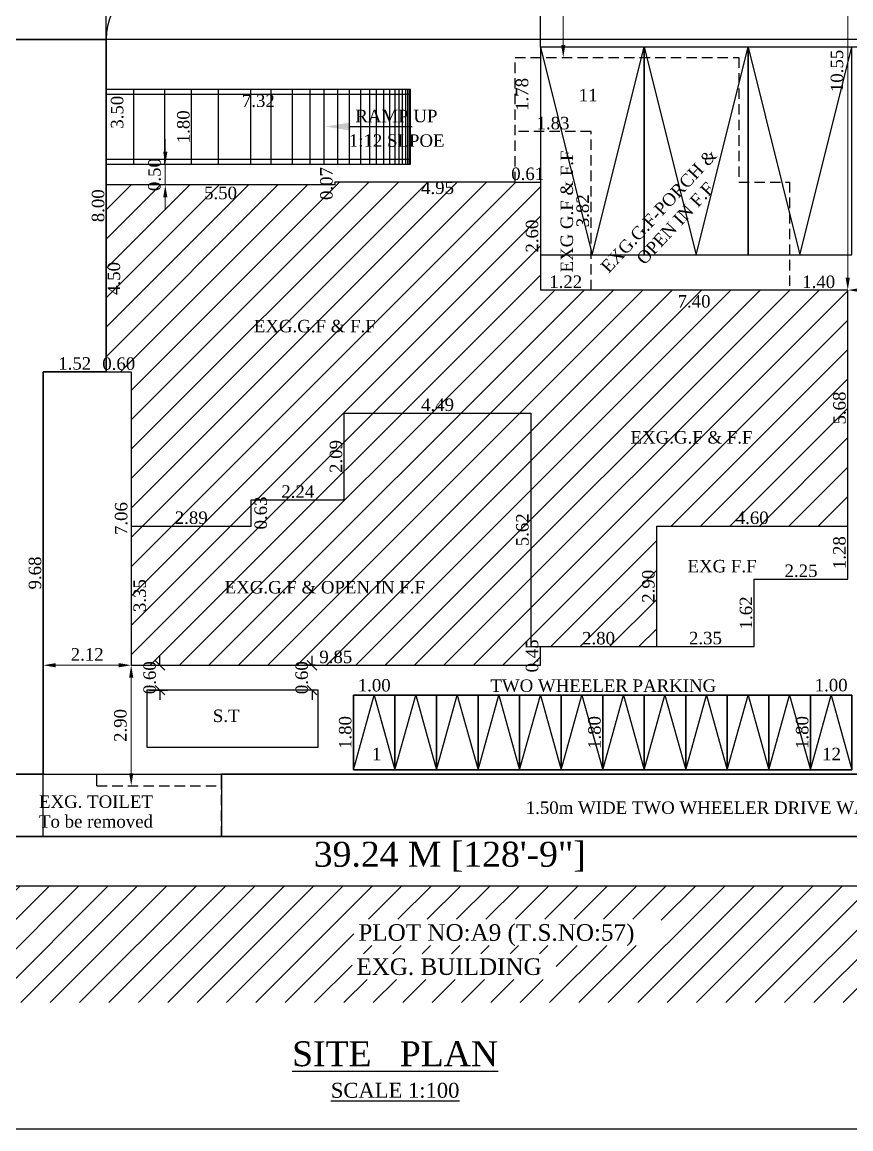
# Model space of a CAD drawing. Header units: metres. Extents: x 2 to 142, y 1 to 82.
# Drawn here: x 17.95 to 37.9, y 2.11 to 28.75 of the extents above; entities that cross this region are included whole.
import ezdxf
from ezdxf import colors
from ezdxf.entities.mleader import LeaderData, LeaderLine
from ezdxf.math import Vec2, Vec3

# ---------------------------------------------------------------- set-up
doc = ezdxf.new("R2010")
doc.units = ezdxf.units.M
doc.header["$MEASUREMENT"] = 0
for name, pattern in [('ACAD_ISO02W100', [15, 12, -3]), ('DASHED2', [0.375, 0.25, -0.125]), ('HIDDEN', [0.375, 0.25, -0.125])]:
    doc.linetypes.add(name, pattern=pattern)
doc.layers.add('0-CAR', color=5, linetype='Continuous')
doc.layers.add('0-TW', color=5, linetype='Continuous')
for name, color, linetype, lineweight in [('BLK_1_COVERED_AREA', 140, 'Continuous', 30), ('BLK_1_LVL_0_BLDG_FOOT_PRINT', 1, 'Continuous', 30), ('BLK_1_LVL_0_FRONT_SETBACK', 2, 'Continuous', 30), ('BLK_1_LVL_0_REAR_SETBACK', 11, 'Continuous', 30), ('BLK_1_LVL_0_SIDE_SETBACK1', 171, 'Continuous', 30), ('PARKING_SLOT', 30, 'Continuous', 30), ('PER_AISLE_WIDTH', 5, 'Continuous', 30), ('PLOT_BOUNDARY', 70, 'Continuous', 30), ('SEPTIC_TANK_1', 146, 'Continuous', 30), ('TWO_WHEELER_DRIVE_WAY', 6, 'Continuous', 30), ('TWO_WHEELER_PARKING', 2, 'Continuous', 30)]:
    doc.layers.add(name, color=color, linetype=linetype, lineweight=lineweight)
doc.styles.get("Standard").update_dxf_attribs({"font": 'BOOKOS.TTF'})
doc.dimstyles.new('BOU', dxfattribs={"dimtxt": 0.6, "dimasz": 0.18, "dimexe": 0.18, "dimexo": 0, "dimgap": 0.2, "dimtad": 1, "dimzin": 0, "dimdsep": 46, "dimtxsty": 'Standard', "dimblk": 'OBLIQUE', "dimcen": 0.09, "dimdle": 0.18, "dimse1": 1, "dimse2": 1, "dimsd1": 1, "dimsd2": 1, "dimclrd": 256, "dimclrt": 256, "dimadec": 0, "dimazin": 0, "dimtfac": 1, "dimtix": 1, "dimtmove": 0, "dimatfit": 3, "dimldrblk": 'OBLIQUE', "dimfxl": 0, "dimtolj": 1, "dimtzin": 0, "dimlwd": 13, "dimarcsym": 0})
doc.dimstyles.new('M', dxfattribs={"dimtxt": 0.3, "dimasz": 0.23, "dimexe": 0.18, "dimexo": 0.0625, "dimgap": 0.09, "dimtad": 1, "dimzin": 0, "dimdsep": 46, "dimtxsty": 'Standard', "dimblk": 'OBLIQUE', "dimcen": 0.09, "dimclrd": 256, "dimclre": 256, "dimclrt": 256, "dimadec": 0, "dimazin": 0, "dimtfac": 1, "dimtix": 1, "dimtofl": 0, "dimtmove": 0, "dimatfit": 3, "dimfxl": 0, "dimtolj": 1, "dimtzin": 0, "dimarcsym": 0})
doc.dimstyles.new('S', dxfattribs={"dimtxt": 0.3, "dimasz": 0.12, "dimexe": 0.01, "dimexo": 0.2, "dimgap": 0.04, "dimtad": 1, "dimzin": 1, "dimdsep": 46, "dimtxsty": 'Standard', "dimcen": 2.5, "dimse1": 1, "dimse2": 1, "dimsd1": 1, "dimsd2": 1, "dimclrd": 3, "dimclrt": 256, "dimadec": 0, "dimazin": 0, "dimtfac": 1, "dimtix": 1, "dimtmove": 0, "dimatfit": 3, "dimfxl": 0, "dimlwd": 13, "dimarcsym": 0})
doc.dimstyles.new('SS', dxfattribs={"dimtxt": 0.3, "dimasz": 0.3, "dimexe": 0.01, "dimexo": 0.2, "dimgap": 0.1, "dimtad": 1, "dimzin": 1, "dimdsep": 46, "dimtxsty": 'Standard', "dimcen": 2.5, "dimse1": 1, "dimse2": 1, "dimclrd": 256, "dimclrt": 256, "dimadec": 0, "dimazin": 0, "dimtfac": 1, "dimtix": 1, "dimtmove": 0, "dimatfit": 3, "dimfxl": 0, "dimlwd": 13, "dimarcsym": 0})

# ---------------------------------------------------------------- blocks, each defined once
blk = doc.blocks.new('*D46')
at = {"layer": 'Defpoints', "color": 0}
for p in [(19.972, 24.832), (20.356, 24.832), (19.972, 20.332)]:
    blk.add_point(p, dxfattribs=at)
at = {"insert": (20.158, 22.582), "char_height": 0.3, "attachment_point": 5, "rotation": 90}
blk.add_mtext('4.50', dxfattribs=at)
blk = doc.blocks.new('*D47')
at = {"layer": 'Defpoints', "color": 0}
for p in [(36.422, 22.302), (37.822, 22.302), (37.822, 22.302)]:
    blk.add_point(p, dxfattribs=at)
at = {"insert": (37.122, 22.498), "char_height": 0.3, "attachment_point": 5}
blk.add_mtext('1.40', dxfattribs=at)
blk = doc.blocks.new('*D48')
at = {"layer": 'Defpoints', "color": 0}
for p in [(30.422, 24.902), (30.422, 24.902), (30.422, 22.302)]:
    blk.add_point(p, dxfattribs=at)
at = {"insert": (30.224, 23.602), "char_height": 0.3, "attachment_point": 5, "rotation": 90}
blk.add_mtext('2.60', dxfattribs=at)
blk = doc.blocks.new('*D49')
at = {"layer": 'Defpoints', "color": 0}
for p in [(18.452, 20.332), (19.972, 20.332), (19.972, 20.332)]:
    blk.add_point(p, dxfattribs=at)
at = {"insert": (19.212, 20.533), "char_height": 0.3, "attachment_point": 5}
blk.add_mtext('1.52', dxfattribs=at)
blk = doc.blocks.new('*D51')
at = {"lineweight": 13}
blk.add_line((30.973, 32.552), (30.973, 28.202), dxfattribs=at)
for points in [[(30.923, 32.552), (31.023, 32.552), (30.973, 32.852)], [(30.923, 28.202), (31.023, 28.202), (30.973, 27.902)]]:
    blk.add_solid(points)
at = {"layer": 'Defpoints', "color": 0}
for p in [(29.792, 32.852), (29.812, 27.902), (30.973, 27.902)]:
    blk.add_point(p, dxfattribs=at)
at = {"insert": (30.715, 30.377), "char_height": 0.3, "attachment_point": 5, "rotation": 90}
blk.add_mtext('4.95', dxfattribs=at)
blk = doc.blocks.new('*D52')
at = {"lineweight": 13}
blk.add_line((48.198, 22.302), (38.122, 22.302), dxfattribs=at)
for points in [[(38.122, 22.352), (38.122, 22.252), (37.822, 22.302)], [(48.198, 22.352), (48.198, 22.252), (48.498, 22.302)]]:
    blk.add_solid(points)
at = {"layer": 'Defpoints', "color": 0}
for p in [(37.822, 22.302), (37.822, 22.302), (48.498, 22.302)]:
    blk.add_point(p, dxfattribs=at)
at = {"insert": (43.16, 22.558), "char_height": 0.3, "attachment_point": 5}
blk.add_mtext('10.68', dxfattribs=at)
blk = doc.blocks.new('*D54')
at = {"lineweight": 13}
blk.add_line((20.572, 12.972), (20.572, 10.672), dxfattribs=at)
for points in [[(20.522, 12.972), (20.622, 12.972), (20.572, 13.272)], [(20.522, 10.672), (20.622, 10.672), (20.572, 10.372)]]:
    blk.add_solid(points)
at = {"layer": 'Defpoints', "color": 0}
for p in [(20.572, 13.272), (20.572, 10.372), (20.596, 10.372)]:
    blk.add_point(p, dxfattribs=at)
at = {"insert": (20.314, 11.822), "char_height": 0.3, "attachment_point": 5, "rotation": 90}
blk.add_mtext('2.90', dxfattribs=at)
blk = doc.blocks.new('*D19')
at = {"layer": 'Defpoints', "color": 0}
for p in [(8.622, 9.152), (47.862, 9.152), (47.862, 8.046)]:
    blk.add_point(p, dxfattribs=at)
at = {"insert": (28.242, 8.661), "char_height": 0.6, "attachment_point": 5}
blk.add_mtext('\\A1;39.24 M [128\'-9"]', dxfattribs=at)
blk = doc.blocks.new('_Oblique')
at = {"color": 0, "linetype": 'ByBlock', "lineweight": -2}
blk.add_line((-0.5, -0.5), (0.5, 0.5), dxfattribs=at)
blk = doc.blocks.new('*D57')
at = {"layer": 'Defpoints', "color": 0}
for p in [(19.972, 20.332), (20.572, 20.332), (20.572, 20.332)]:
    blk.add_point(p, dxfattribs=at)
at = {"insert": (20.272, 20.528), "char_height": 0.3, "attachment_point": 5}
blk.add_mtext('0.60', dxfattribs=at)
blk = doc.blocks.new('*D58')
at = {"lineweight": 13}
blk.add_line((37.822, 22.602), (37.822, 32.552), dxfattribs=at)
for points in [[(37.772, 32.552), (37.872, 32.552), (37.822, 32.852)], [(37.772, 22.602), (37.872, 22.602), (37.822, 22.302)]]:
    blk.add_solid(points)
at = {"layer": 'Defpoints', "color": 0}
for p in [(37.822, 32.852), (37.822, 32.852), (37.822, 22.302)]:
    blk.add_point(p, dxfattribs=at)
at = {"insert": (37.564, 27.577), "char_height": 0.3, "attachment_point": 5, "rotation": 90}
blk.add_mtext('10.55', dxfattribs=at)
blk = doc.blocks.new('*D59')
at = {"layer": 'Defpoints', "color": 0}
for p in [(25.472, 24.902), (25.472, 24.902), (25.472, 24.832)]:
    blk.add_point(p, dxfattribs=at)
at = {"insert": (25.274, 24.867), "char_height": 0.3, "attachment_point": 5, "rotation": 90}
blk.add_mtext('0.07', dxfattribs=at)
blk = doc.blocks.new('*D60')
at = {"layer": 'Defpoints', "color": 0}
for p in [(19.972, 24.832), (25.472, 24.832), (25.472, 24.439)]:
    blk.add_point(p, dxfattribs=at)
at = {"insert": (22.722, 24.637), "char_height": 0.3, "attachment_point": 5}
blk.add_mtext('5.50', dxfattribs=at)
blk = doc.blocks.new('*D61')
at = {"layer": 'Defpoints', "color": 0}
for p in [(29.812, 27.902), (30.182, 27.902), (29.832, 26.122)]:
    blk.add_point(p, dxfattribs=at)
at = {"insert": (29.984, 27.012), "char_height": 0.3, "attachment_point": 5, "rotation": 90}
blk.add_mtext('1.78', dxfattribs=at)
blk = doc.blocks.new('*D62')
at = {"layer": 'Defpoints', "color": 0}
for p in [(25.472, 24.902), (30.422, 24.902), (30.422, 24.563)]:
    blk.add_point(p, dxfattribs=at)
at = {"insert": (27.947, 24.761), "char_height": 0.3, "attachment_point": 5}
blk.add_mtext('4.95', dxfattribs=at)
blk = doc.blocks.new('*D63')
at = {"layer": 'Defpoints', "color": 0}
for p in [(29.812, 24.902), (30.422, 24.902), (30.422, 24.902)]:
    blk.add_point(p, dxfattribs=at)
at = {"insert": (30.117, 25.098), "char_height": 0.3, "attachment_point": 5}
blk.add_mtext('0.61', dxfattribs=at)
blk = doc.blocks.new('*D64')
at = {"layer": 'Defpoints', "color": 0}
for p in [(30.422, 22.302), (37.822, 22.302), (37.822, 21.83)]:
    blk.add_point(p, dxfattribs=at)
at = {"insert": (34.122, 22.028), "char_height": 0.3, "attachment_point": 5}
blk.add_mtext('7.40', dxfattribs=at)
blk = doc.blocks.new('*D65')
at = {"layer": 'Defpoints', "color": 0}
for p in [(30.422, 13.722), (30.422, 13.722), (30.422, 13.272)]:
    blk.add_point(p, dxfattribs=at)
at = {"insert": (30.224, 13.497), "char_height": 0.3, "attachment_point": 5, "rotation": 90}
blk.add_mtext('0.45', dxfattribs=at)
blk = doc.blocks.new('*D66')
at = {"layer": 'Defpoints', "color": 0}
for p in [(37.822, 22.302), (37.822, 22.302), (37.822, 16.622)]:
    blk.add_point(p, dxfattribs=at)
at = {"insert": (37.624, 19.462), "char_height": 0.3, "attachment_point": 5, "rotation": 90}
blk.add_mtext('5.68', dxfattribs=at)
blk = doc.blocks.new('*D20')
at = {"layer": 'Defpoints', "color": 0}
for p in [(33.222, 16.622), (37.822, 16.622), (37.822, 16.622)]:
    blk.add_point(p, dxfattribs=at)
at = {"insert": (35.522, 16.818), "char_height": 0.3, "attachment_point": 5}
blk.add_mtext('4.60', dxfattribs=at)
blk = doc.blocks.new('*D21')
at = {"lineweight": 13}
blk.add_line((20.272, 13.272), (18.752, 13.272), dxfattribs=at)
for points in [[(18.752, 13.322), (18.752, 13.222), (18.452, 13.272)], [(20.272, 13.322), (20.272, 13.222), (20.572, 13.272)]]:
    blk.add_solid(points)
at = {"layer": 'Defpoints', "color": 0}
for p in [(18.452, 13.272), (18.452, 13.272), (20.572, 13.272)]:
    blk.add_point(p, dxfattribs=at)
at = {"insert": (19.512, 13.53), "char_height": 0.3, "attachment_point": 5}
blk.add_mtext('2.12', dxfattribs=at)
blk = doc.blocks.new('*D22')
at = {"layer": 'Defpoints', "color": 0}
for p in [(20.531, 20.332), (20.572, 20.332), (20.572, 13.272)]:
    blk.add_point(p, dxfattribs=at)
at = {"insert": (20.333, 16.802), "char_height": 0.3, "attachment_point": 5, "rotation": 90}
blk.add_mtext('7.06', dxfattribs=at)
blk = doc.blocks.new('*D23')
at = {"layer": 'Defpoints', "color": 0}
for p in [(33.222, 16.622), (33.222, 16.622), (33.222, 13.722)]:
    blk.add_point(p, dxfattribs=at)
at = {"insert": (33.024, 15.172), "char_height": 0.3, "attachment_point": 5, "rotation": 90}
blk.add_mtext('2.90', dxfattribs=at)
blk = doc.blocks.new('*D24')
at = {"layer": 'Defpoints', "color": 0}
for p in [(30.422, 13.722), (33.222, 13.722), (33.222, 13.722)]:
    blk.add_point(p, dxfattribs=at)
at = {"insert": (31.822, 13.92), "char_height": 0.3, "attachment_point": 5}
blk.add_mtext('2.80', dxfattribs=at)
blk = doc.blocks.new('*D25')
at = {"layer": 'Defpoints', "color": 0}
for p in [(18.452, 10.739), (10.142, 10.652), (18.452, 10.652)]:
    blk.add_point(p, dxfattribs=at)
at = {"insert": (14.297, 10.934), "char_height": 0.3, "attachment_point": 5}
blk.add_mtext('8.31', dxfattribs=at)
blk = doc.blocks.new('*D26')
at = {"layer": 'Defpoints', "color": 0}
for p in [(20.572, 13.272), (30.422, 13.272), (30.422, 13.272)]:
    blk.add_point(p, dxfattribs=at)
at = {"insert": (25.497, 13.47), "char_height": 0.3, "attachment_point": 5}
blk.add_mtext('9.85', dxfattribs=at)
blk = doc.blocks.new('*D12')
at = {"layer": 'Defpoints', "color": 0}
for p in [(18.452, 20.332), (18.452, 20.332), (18.452, 10.652)]:
    blk.add_point(p, dxfattribs=at)
at = {"insert": (18.257, 15.492), "char_height": 0.3, "attachment_point": 5, "rotation": 90}
blk.add_mtext('9.68', dxfattribs=at)
blk = doc.blocks.new('*D13')
at = {"layer": 'Defpoints', "color": 0}
for p in [(12.432, 28.332), (19.972, 28.332), (19.972, 27.874)]:
    blk.add_point(p, dxfattribs=at)
at = {"insert": (16.202, 28.072), "char_height": 0.3, "attachment_point": 5}
blk.add_mtext('7.54', dxfattribs=at)
blk = doc.blocks.new('*D15')
at = {"layer": 'Defpoints', "color": 0}
for p in [(19.972, 28.332), (20.434, 28.332), (19.972, 24.832)]:
    blk.add_point(p, dxfattribs=at)
at = {"insert": (20.236, 26.582), "char_height": 0.3, "attachment_point": 5, "rotation": 90}
blk.add_mtext('3.50', dxfattribs=at)
blk = doc.blocks.new('*D17')
at = {"layer": 'Defpoints', "color": 0}
for p in [(10.142, 28.332), (19.972, 28.332), (19.972, 28.332)]:
    blk.add_point(p, dxfattribs=at)
at = {"insert": (15.057, 28.528), "char_height": 0.3, "attachment_point": 5}
blk.add_mtext('9.83', dxfattribs=at)
blk = doc.blocks.new('*D18')
at = {"layer": 'Defpoints', "color": 0}
for p in [(19.972, 28.332), (19.972, 28.332), (19.972, 20.332)]:
    blk.add_point(p, dxfattribs=at)
at = {"insert": (19.777, 24.332), "char_height": 0.3, "attachment_point": 5, "rotation": 90}
blk.add_mtext('8.00', dxfattribs=at)
blk = doc.blocks.new('*D35')
at = {"layer": 'Defpoints', "color": 0}
for p in [(37.822, 16.622), (37.822, 16.622), (37.822, 15.342)]:
    blk.add_point(p, dxfattribs=at)
at = {"insert": (37.624, 15.982), "char_height": 0.3, "attachment_point": 5, "rotation": 90}
blk.add_mtext('1.28', dxfattribs=at)
blk = doc.blocks.new('*D36')
at = {"layer": 'Defpoints', "color": 0}
for p in [(35.572, 15.342), (35.572, 15.342), (37.822, 15.342)]:
    blk.add_point(p, dxfattribs=at)
at = {"insert": (36.697, 15.543), "char_height": 0.3, "attachment_point": 5}
blk.add_mtext('2.25', dxfattribs=at)
blk = doc.blocks.new('*D37')
at = {"layer": 'Defpoints', "color": 0}
for p in [(35.572, 15.342), (35.572, 13.722), (35.572, 13.722)]:
    blk.add_point(p, dxfattribs=at)
at = {"insert": (35.374, 14.532), "char_height": 0.3, "attachment_point": 5, "rotation": 90}
blk.add_mtext('1.62', dxfattribs=at)
blk = doc.blocks.new('*D38')
at = {"layer": 'Defpoints', "color": 0}
for p in [(33.222, 13.722), (35.572, 13.722), (35.572, 13.722)]:
    blk.add_point(p, dxfattribs=at)
at = {"insert": (34.397, 13.923), "char_height": 0.3, "attachment_point": 5}
blk.add_mtext('2.35', dxfattribs=at)
blk = doc.blocks.new('*D39')
at = {"layer": 'Defpoints', "color": 0}
for p in [(20.572, 16.622), (23.462, 16.622), (23.462, 16.622)]:
    blk.add_point(p, dxfattribs=at)
at = {"insert": (22.017, 16.82), "char_height": 0.3, "attachment_point": 5}
blk.add_mtext('2.89', dxfattribs=at)
blk = doc.blocks.new('*D40')
at = {"layer": 'Defpoints', "color": 0}
for p in [(23.462, 17.252), (23.887, 17.252), (23.462, 16.622)]:
    blk.add_point(p, dxfattribs=at)
at = {"insert": (23.692, 16.937), "char_height": 0.3, "attachment_point": 5, "rotation": 90}
blk.add_mtext('0.63', dxfattribs=at)
blk = doc.blocks.new('*D41')
at = {"layer": 'Defpoints', "color": 0}
for p in [(23.462, 17.252), (25.702, 17.252), (25.702, 17.252)]:
    blk.add_point(p, dxfattribs=at)
at = {"insert": (24.582, 17.45), "char_height": 0.3, "attachment_point": 5}
blk.add_mtext('2.24', dxfattribs=at)
blk = doc.blocks.new('*D42')
at = {"layer": 'Defpoints', "color": 0}
for p in [(25.702, 19.342), (25.702, 19.342), (25.702, 17.252)]:
    blk.add_point(p, dxfattribs=at)
at = {"insert": (25.504, 18.297), "char_height": 0.3, "attachment_point": 5, "rotation": 90}
blk.add_mtext('2.09', dxfattribs=at)
blk = doc.blocks.new('*D43')
at = {"layer": 'Defpoints', "color": 0}
for p in [(25.702, 19.342), (30.192, 19.342), (30.192, 19.342)]:
    blk.add_point(p, dxfattribs=at)
at = {"insert": (27.947, 19.538), "char_height": 0.3, "attachment_point": 5}
blk.add_mtext('4.49', dxfattribs=at)
blk = doc.blocks.new('*D44')
at = {"layer": 'Defpoints', "color": 0}
for p in [(30.192, 19.342), (30.192, 19.342), (30.192, 13.722)]:
    blk.add_point(p, dxfattribs=at)
at = {"insert": (29.991, 16.532), "char_height": 0.3, "attachment_point": 5, "rotation": 90}
blk.add_mtext('5.62', dxfattribs=at)
blk = doc.blocks.new('*D45')
at = {"layer": 'Defpoints', "color": 0}
for p in [(20.572, 16.622), (20.977, 16.622), (20.572, 13.272)]:
    blk.add_point(p, dxfattribs=at)
at = {"insert": (20.779, 14.947), "char_height": 0.3, "attachment_point": 5, "rotation": 90}
blk.add_mtext('3.35', dxfattribs=at)
blk = doc.blocks.new('*D67')
at = {"layer": 'Defpoints', "color": 0}
for p in [(29.812, 26.122), (31.642, 26.122), (31.642, 26.122)]:
    blk.add_point(p, dxfattribs=at)
at = {"insert": (30.727, 26.318), "char_height": 0.3, "attachment_point": 5}
blk.add_mtext('1.83', dxfattribs=at)
blk = doc.blocks.new('*D68')
at = {"layer": 'Defpoints', "color": 0}
for p in [(31.642, 26.122), (31.642, 22.302), (31.642, 22.302)]:
    blk.add_point(p, dxfattribs=at)
at = {"insert": (31.444, 24.212), "char_height": 0.3, "attachment_point": 5, "rotation": 90}
blk.add_mtext('3.82', dxfattribs=at)
blk = doc.blocks.new('*D69')
at = {"layer": 'Defpoints', "color": 0}
for p in [(30.422, 22.302), (31.642, 22.302), (31.642, 22.302)]:
    blk.add_point(p, dxfattribs=at)
at = {"insert": (31.032, 22.5), "char_height": 0.3, "attachment_point": 5}
blk.add_mtext('1.22', dxfattribs=at)
blk = doc.blocks.new('*D262')
at = {"layer": 'Defpoints', "color": 0}
for p in [(19.972, 27.132), (27.292, 27.132), (19.972, 26.656)]:
    blk.add_point(p, dxfattribs=at)
at = {"insert": (23.632, 26.857), "char_height": 0.3, "attachment_point": 5}
blk.add_mtext('7.32', dxfattribs=at)
blk = doc.blocks.new('*D263')
at = {"layer": 'Defpoints', "color": 0}
for p in [(20.635, 27.132), (22.025, 27.132), (20.635, 25.332)]:
    blk.add_point(p, dxfattribs=at)
at = {"insert": (21.83, 26.232), "char_height": 0.3, "attachment_point": 5, "rotation": 90}
blk.add_mtext('1.80', dxfattribs=at)
blk = doc.blocks.new('*D264')
at = {"lineweight": 13}
for p, q in [((21.392, 25.632), (21.392, 25.932)), ((21.392, 25.332), (21.392, 24.832)), ((21.392, 24.532), (21.392, 24.232))]:
    blk.add_line(p, q, dxfattribs=at)
for points in [[(21.342, 25.632), (21.442, 25.632), (21.392, 25.332)], [(21.342, 24.532), (21.442, 24.532), (21.392, 24.832)]]:
    blk.add_solid(points)
at = {"layer": 'Defpoints', "color": 0}
for p in [(21.383, 25.332), (21.383, 24.832), (21.392, 24.832)]:
    blk.add_point(p, dxfattribs=at)
at = {"insert": (21.134, 25.082), "char_height": 0.3, "attachment_point": 5, "rotation": 90}
blk.add_mtext('0.50', dxfattribs=at)
blk = doc.blocks.new('*D267')
at = {"layer": 'Defpoints', "color": 0}
for p in [(25.922, 12.552), (25.922, 12.552), (25.922, 10.752)]:
    blk.add_point(p, dxfattribs=at)
at = {"insert": (25.727, 11.652), "char_height": 0.3, "attachment_point": 5, "rotation": 90}
blk.add_mtext('1.80', dxfattribs=at)
blk = doc.blocks.new('*D268')
at = {"layer": 'Defpoints', "color": 0}
for p in [(25.922, 12.552), (26.922, 12.591), (26.922, 12.552)]:
    blk.add_point(p, dxfattribs=at)
at = {"insert": (26.422, 12.787), "char_height": 0.3, "attachment_point": 5}
blk.add_mtext('1.00', dxfattribs=at)
blk = doc.blocks.new('*D269')
at = {"layer": 'Defpoints', "color": 0}
for p in [(36.922, 12.552), (37.922, 12.595), (37.922, 12.552)]:
    blk.add_point(p, dxfattribs=at)
at = {"insert": (37.422, 12.79), "char_height": 0.3, "attachment_point": 5}
blk.add_mtext('1.00', dxfattribs=at)
blk = doc.blocks.new('*D270')
at = {"layer": 'Defpoints', "color": 0}
for p in [(36.922, 12.552), (36.922, 10.752), (36.922, 10.752)]:
    blk.add_point(p, dxfattribs=at)
at = {"insert": (36.727, 11.652), "char_height": 0.3, "attachment_point": 5, "rotation": 90}
blk.add_mtext('1.80', dxfattribs=at)
blk = doc.blocks.new('*D271')
at = {"layer": 'Defpoints', "color": 0}
for p in [(31.922, 12.552), (31.922, 10.752), (31.922, 10.752)]:
    blk.add_point(p, dxfattribs=at)
at = {"insert": (31.727, 11.652), "char_height": 0.3, "attachment_point": 5, "rotation": 90}
blk.add_mtext('1.80', dxfattribs=at)
blk = doc.blocks.new('*D283')
at = {"layer": 'Defpoints', "color": 0}
for p in [(24.925, 13.272), (25.072, 13.272), (25.072, 12.672)]:
    blk.add_point(p, dxfattribs=at)
at = {"layer": 'SEPTIC_TANK_1', "color": 1, "lineweight": -2}
for p, q in [((24.925, 13.272), (24.925, 13.502)), ((25.009, 13.272), (24.745, 13.272)), ((25.009, 12.672), (24.745, 12.672)), ((24.925, 12.672), (24.925, 12.442))]:
    blk.add_line(p, q, dxfattribs=at)
at = {"layer": 'SEPTIC_TANK_1', "color": 1, "lineweight": -2, "xscale": 0.23, "yscale": 0.23, "zscale": 0.23}
for p, rotation in [((24.925, 13.272), 270), ((24.925, 12.672), 90)]:
    blk.add_blockref('_Oblique', p, dxfattribs=dict(at, rotation=rotation))
at = {"layer": 'SEPTIC_TANK_1', "color": 1, "insert": (24.679, 12.972), "char_height": 0.3, "attachment_point": 5, "rotation": 90}
blk.add_mtext('\\A1;0.60', dxfattribs=at)
blk = doc.blocks.new('*D284')
at = {"layer": 'Defpoints', "color": 0}
for p in [(20.952, 13.272), (21.263, 13.272), (20.952, 12.672)]:
    blk.add_point(p, dxfattribs=at)
at = {"layer": 'SEPTIC_TANK_1', "color": 2, "lineweight": -2}
for p, q in [((21.263, 13.272), (21.263, 13.502)), ((21.014, 13.272), (21.443, 13.272)), ((21.014, 12.672), (21.443, 12.672)), ((21.263, 12.672), (21.263, 12.442))]:
    blk.add_line(p, q, dxfattribs=at)
at = {"layer": 'SEPTIC_TANK_1', "color": 2, "lineweight": -2, "xscale": 0.23, "yscale": 0.23, "zscale": 0.23}
for p, rotation in [((21.263, 13.272), 270), ((21.263, 12.672), 90)]:
    blk.add_blockref('_Oblique', p, dxfattribs=dict(at, rotation=rotation))
at = {"layer": 'SEPTIC_TANK_1', "color": 2, "insert": (21.018, 12.972), "char_height": 0.3, "attachment_point": 5, "rotation": 90}
blk.add_mtext('\\A1;0.60', dxfattribs=at)

msp = doc.modelspace()

# ---------------------------------------------------------------- hatches: boundary and pattern name
at = {"linetype": 'ByBlock', "lineweight": -2}
h = msp.add_hatch(dxfattribs=at)
h.set_pattern_fill('ANSI31', color=3, scale=4)
h.set_pattern_definition([(45, (-16856.94177, 1486.8422), (-0.35355339, 0.35355339), [])])
h.paths.add_polyline_path([(30.192, 19.342), (25.702, 19.342), (25.702, 17.252), (23.462, 17.252), (23.462, 16.622), (20.572, 16.622), (20.572, 13.272), (30.422, 13.272), (30.422, 13.722), (30.192, 13.722)])
h.paths.add_polyline_path([(31.642, 22.302), (30.422, 22.302), (30.422, 24.902), (29.812, 24.902), (25.472, 24.902), (25.472, 24.832), (19.972, 24.832), (19.972, 20.332), (20.572, 20.332), (20.572, 16.622), (23.462, 16.622), (23.462, 17.252), (25.702, 17.252), (25.702, 19.342), (30.192, 19.342), (30.192, 13.722), (33.222, 13.722), (33.222, 16.622), (37.822, 16.622), (37.822, 22.302)])
h.paths.add_polyline_path([(30.553, 12.943), (30.553, 14.054), (29.908, 14.054), (29.908, 12.943)], flags=9)
h.paths.add_polyline_path([(24.945, 13.141), (26.055, 13.141), (26.055, 13.786), (24.945, 13.786)], flags=9)
h.paths.add_polyline_path([(24.019, 16.386), (24.019, 17.496), (23.374, 17.496), (23.374, 16.386)], flags=24)
h.paths.add_polyline_path([(30.318, 15.977), (30.318, 17.088), (29.673, 17.088), (29.673, 15.977)], flags=24)
h.paths.add_polyline_path([(21.108, 14.394), (21.108, 15.504), (20.463, 15.504), (20.463, 14.394)], flags=24)
h.paths.add_polyline_path([(22.744, 14.917), (28.166, 14.917), (28.166, 15.383), (22.744, 15.383)], flags=24)
h.paths.add_polyline_path([(19.717, 20.201), (20.827, 20.201), (20.827, 20.846), (19.717, 20.846)], flags=9)
h.paths.add_polyline_path([(20.487, 22.029), (20.487, 23.14), (19.842, 23.14), (19.842, 22.029)], flags=9)
h.paths.add_polyline_path([(22.162, 24.307), (23.272, 24.307), (23.272, 24.953), (22.162, 24.953)], flags=9)
h.paths.add_polyline_path([(25.603, 24.312), (25.603, 25.422), (24.958, 25.422), (24.958, 24.312)], flags=9)
h.paths.add_polyline_path([(27.395, 24.431), (28.505, 24.431), (28.505, 25.077), (27.395, 25.077)], flags=9)
h.paths.add_polyline_path([(30.548, 23.048), (30.548, 24.158), (29.903, 24.158), (29.903, 23.048)], flags=25)
h.paths.add_polyline_path([(33.566, 21.699), (34.676, 21.699), (34.676, 22.344), (33.566, 22.344)], flags=24)
h.paths.add_polyline_path([(37.953, 18.903), (37.953, 20.014), (37.308, 20.014), (37.308, 18.903)], flags=9)
h.paths.add_polyline_path([(34.969, 16.491), (36.079, 16.491), (36.079, 17.136), (34.969, 17.136)], flags=25)
h.paths.add_polyline_path([(33.348, 14.618), (33.348, 15.728), (32.703, 15.728), (32.703, 14.618)], flags=25)
h.paths.add_polyline_path([(31.267, 13.596), (32.377, 13.596), (32.377, 14.242), (31.267, 14.242)], flags=9)
h.paths.add_polyline_path([(21.465, 16.496), (22.575, 16.496), (22.575, 17.142), (21.465, 17.142)], flags=24)
h.paths.add_polyline_path([(24.026, 17.126), (25.137, 17.126), (25.137, 17.772), (24.026, 17.772)], flags=24)
h.paths.add_polyline_path([(25.828, 17.745), (25.828, 18.856), (25.183, 18.856), (25.183, 17.745)], flags=24)
h.paths.add_polyline_path([(27.397, 19.211), (28.507, 19.211), (28.507, 19.856), (27.397, 19.856)], flags=24)
h.paths.add_polyline_path([(32.516, 18.525), (35.913, 18.525), (35.913, 18.99), (32.516, 18.99)], flags=24)
h.paths.add_polyline_path([(23.447, 21.202), (26.843, 21.202), (26.843, 21.668), (23.447, 21.668)], flags=24)
h = msp.add_hatch(dxfattribs=at)
h.set_pattern_fill('ANSI31', color=3, scale=4)
h.set_pattern_definition([(45, (-16856.94177, 1504.4647), (-0.35355339, 0.35355339), [])])
h.paths.add_polyline_path([(43.402, 7.955), (13.922, 7.955), (13.922, 5.152), (43.402, 5.152)])
h.paths.add_polyline_path([(25.888, 5.707), (30.804, 5.707), (30.804, 6.327), (25.888, 6.327)], flags=16)
h.paths.add_polyline_path([(25.935, 6.527), (33.333, 6.527), (33.333, 7.157), (25.935, 7.157)], flags=16)

# ---------------------------------------------------------------- linework, layer by layer
at = {"color": 4}
for p, q in [((18.122, 28.352), (18.122, 28.332)), ((43.5, 10.652), (22.742, 10.652)), ((22.742, 10.372), (22.742, 10.652))]:
    msp.add_line(p, q, dxfattribs=at)
msp.add_line((19.972, 28.332), (19.972, 28.352))
at = {"color": 3}
for p, q in [((27.292, 27.012), (19.972, 27.012)), ((20.635, 25.332), (20.635, 27.132)), ((21.383, 25.332), (21.383, 27.132)), ((22.025, 25.332), (22.025, 27.132)), ((22.672, 25.332), (22.672, 27.132)), ((23.449, 25.332), (23.449, 27.132)), ((23.943, 25.332), (23.943, 27.132)), ((24.455, 25.332), (24.455, 27.132)), ((24.88, 25.332), (24.88, 27.132)), ((25.216, 25.332), (25.216, 27.132)), ((25.547, 25.332), (25.547, 27.132)), ((25.828, 25.332), (25.828, 27.132)), ((26.099, 25.332), (26.099, 27.132)), ((26.314, 25.332), (26.314, 27.132)), ((26.474, 25.332), (26.474, 27.132)), ((26.65, 25.332), (26.65, 27.132)), ((26.799, 25.332), (26.799, 27.132)), ((26.926, 25.332), (26.926, 27.132)), ((27.02, 25.332), (27.02, 27.132)), ((27.102, 25.332), (27.102, 27.132)), ((27.18, 25.332), (27.18, 27.132)), ((27.235, 25.332), (27.235, 27.132)), ((27.268, 25.332), (27.268, 27.132)), ((19.972, 25.452), (27.292, 25.452))]:
    msp.add_line(p, q, dxfattribs=at)
at = {"color": 1, "linetype": 'HIDDEN'}
for p, q in [((31.642, 26.122), (29.812, 26.122)), ((31.642, 22.302), (31.642, 26.122)), ((18.452, 10.652), (19.742, 10.652)), ((19.742, 10.372), (19.742, 10.652)), ((19.742, 10.372), (22.742, 10.372)), ((22.742, 9.152), (22.742, 10.372))]:
    msp.add_line(p, q, dxfattribs=at)
at = {"color": 1}
for p, q in [((25.472, 24.832), (19.972, 24.832)), ((19.972, 24.832), (19.972, 20.332)), ((25.472, 24.832), (19.972, 24.832)), ((19.972, 24.832), (19.972, 20.332)), ((29.812, 24.902), (25.472, 24.902)), ((25.472, 24.902), (25.472, 24.832)), ((29.812, 24.902), (25.472, 24.902)), ((25.472, 24.902), (25.472, 24.832)), ((29.812, 24.902), (30.422, 24.902)), ((30.422, 24.902), (30.422, 22.302)), ((36.422, 22.302), (30.422, 22.302)), ((37.822, 22.302), (31.642, 22.302)), ((37.822, 22.302), (36.422, 22.302)), ((37.822, 16.622), (37.822, 22.302)), ((37.822, 15.342), (37.822, 22.302)), ((19.972, 20.332), (20.572, 20.332)), ((19.972, 20.332), (20.572, 20.332)), ((20.572, 20.332), (20.572, 13.272)), ((20.572, 20.332), (20.572, 16.622)), ((25.702, 17.252), (25.702, 19.342)), ((25.702, 19.342), (30.192, 19.342)), ((30.192, 19.342), (30.192, 13.722)), ((23.462, 16.622), (23.462, 17.252)), ((23.462, 17.252), (25.702, 17.252)), ((20.572, 16.622), (23.462, 16.622)), ((33.222, 13.722), (33.222, 16.622)), ((33.222, 16.622), (37.822, 16.622)), ((35.572, 13.722), (35.572, 15.342)), ((35.572, 15.342), (37.822, 15.342)), ((30.192, 13.722), (35.572, 13.722)), ((30.422, 13.272), (30.422, 13.722)), ((30.422, 13.722), (33.222, 13.722)), ((20.572, 13.272), (30.422, 13.272)), ((43.402, 7.955), (13.922, 7.955))]:
    msp.add_line(p, q, dxfattribs=at)
at = {"color": 2}
msp.add_line((2.246, 2.112), (142.246, 2.112), dxfattribs=at)
at = {"color": 6}
msp.add_lwpolyline([(8.622, 9.152), (8.622, 32.852), (45.352, 32.852), (48.894, 30.468), (47.862, 9.152)], close=True, dxfattribs=at)
at = {"color": 1}
for points in [[(19.972, 28.332), (10.142, 28.332), (10.142, 10.652), (18.452, 10.652), (18.452, 20.332), (19.972, 20.332)], [(20.952, 11.302), (25.072, 11.302), (25.072, 12.672), (20.952, 12.672)]]:
    msp.add_lwpolyline(points, close=True, dxfattribs=at)
at = {"color": 1, "linetype": 'DASHED2'}
msp.add_lwpolyline([(29.812, 24.902), (29.812, 27.902), (35.202, 27.902), (35.202, 24.902), (36.422, 24.902), (36.422, 22.302)], dxfattribs=at)
at = {"color": 1}
msp.add_lwpolyline([(19.972, 25.332), (27.292, 25.332), (27.292, 27.132), (19.972, 27.132)], dxfattribs=at)
at = {"color": 5, "linetype": 'DASHED2'}
msp.add_lwpolyline([(33.222, 13.722), (35.572, 13.722), (35.572, 15.342), (37.822, 15.342), (37.822, 16.622)], dxfattribs=at)
at = {"color": 4}
msp.add_arc((21.472, 28.352), 1.5, 90, 180, dxfattribs=at)
at = {"layer": '0-CAR'}
for points in [[(30.422, 28.152), (30.422, 23.152), (32.922, 23.152), (32.922, 28.152), (30.422, 28.152), (31.672, 23.152), (32.922, 28.152)], [(32.922, 28.152), (32.922, 23.152), (35.422, 23.152), (35.422, 28.152), (32.922, 28.152), (34.172, 23.152), (35.422, 28.152)], [(35.422, 28.152), (35.422, 23.152), (37.922, 23.152), (37.922, 28.152), (35.422, 28.152), (36.672, 23.152), (37.922, 28.152)]]:
    msp.add_lwpolyline(points, dxfattribs=at)
at = {"layer": '0-TW'}
for points in [[(25.922, 10.752), (25.922, 12.552), (26.922, 12.552), (26.922, 10.752), (25.922, 10.752), (26.422, 12.552), (26.922, 10.752)], [(26.922, 10.752), (26.922, 12.552), (27.922, 12.552), (27.922, 10.752), (26.922, 10.752), (27.422, 12.552), (27.922, 10.752)], [(27.922, 10.752), (27.922, 12.552), (28.922, 12.552), (28.922, 10.752), (27.922, 10.752), (28.422, 12.552), (28.922, 10.752)], [(28.922, 10.752), (28.922, 12.552), (29.922, 12.552), (29.922, 10.752), (28.922, 10.752), (29.422, 12.552), (29.922, 10.752)], [(29.922, 10.752), (29.922, 12.552), (30.922, 12.552), (30.922, 10.752), (29.922, 10.752), (30.422, 12.552), (30.922, 10.752)], [(30.922, 10.752), (30.922, 12.552), (31.922, 12.552), (31.922, 10.752), (30.922, 10.752), (31.422, 12.552), (31.922, 10.752)], [(31.922, 10.752), (31.922, 12.552), (32.922, 12.552), (32.922, 10.752), (31.922, 10.752), (32.422, 12.552), (32.922, 10.752)], [(32.922, 10.752), (32.922, 12.552), (33.922, 12.552), (33.922, 10.752), (32.922, 10.752), (33.422, 12.552), (33.922, 10.752)], [(33.922, 10.752), (33.922, 12.552), (34.922, 12.552), (34.922, 10.752), (33.922, 10.752), (34.422, 12.552), (34.922, 10.752)], [(34.922, 10.752), (34.922, 12.552), (35.922, 12.552), (35.922, 10.752), (34.922, 10.752), (35.422, 12.552), (35.922, 10.752)], [(35.922, 10.752), (35.922, 12.552), (36.922, 12.552), (36.922, 10.752), (35.922, 10.752), (36.422, 12.552), (36.922, 10.752)], [(36.922, 10.752), (36.922, 12.552), (37.922, 12.552), (37.922, 10.752), (36.922, 10.752), (37.422, 12.552), (37.922, 10.752)]]:
    msp.add_lwpolyline(points, dxfattribs=at)
at = {"layer": 'BLK_1_COVERED_AREA', "color": 140}
msp.add_lwpolyline([(18.452, 20.332), (19.972, 20.332), (19.972, 28.332), (10.142, 28.332), (10.142, 10.652), (18.452, 10.652)], close=True, dxfattribs=at)
at = {"layer": 'BLK_1_LVL_0_BLDG_FOOT_PRINT', "color": 1}
msp.add_lwpolyline([(10.142, 10.652), (18.452, 10.652), (18.452, 20.332), (19.972, 20.332), (19.972, 28.332), (10.142, 28.332)], close=True, dxfattribs=at)
at = {"layer": 'BLK_1_LVL_0_FRONT_SETBACK', "color": 2}
msp.add_lwpolyline([(10.142, 28.332), (19.972, 28.332), (19.972, 32.852), (10.142, 32.852)], close=True, dxfattribs=at)
at = {"layer": 'BLK_1_LVL_0_REAR_SETBACK', "color": 11}
msp.add_lwpolyline([(18.452, 10.652), (10.142, 10.652), (10.142, 9.152), (18.452, 9.152)], close=True, dxfattribs=at)
at = {"layer": 'BLK_1_LVL_0_SIDE_SETBACK1', "color": 171}
msp.add_lwpolyline([(48.79, 28.332), (19.972, 28.332), (19.972, 20.332), (18.452, 20.332), (18.452, 10.652), (47.935, 10.652)], close=True, dxfattribs=at)
at = {"layer": 'PARKING_SLOT', "color": 30}
for points in [[(32.922, 28.152), (30.422, 28.152), (30.422, 23.152), (32.922, 23.152)], [(35.422, 28.152), (32.922, 28.152), (32.922, 23.152), (35.422, 23.152)], [(37.922, 28.152), (35.422, 28.152), (35.422, 23.152), (37.922, 23.152)]]:
    msp.add_lwpolyline(points, close=True, dxfattribs=at)
at = {"layer": 'PER_AISLE_WIDTH', "color": 5}
msp.add_lwpolyline([(45.422, 28.152), (30.422, 28.152), (30.422, 32.652), (45.422, 32.652)], close=True, dxfattribs=at)
at = {"layer": 'PLOT_BOUNDARY', "color": 70}
msp.add_lwpolyline([(47.862, 9.152), (48.894, 30.468), (45.352, 32.852), (8.622, 32.852), (8.622, 9.152)], close=True, dxfattribs=at)
at = {"layer": 'SEPTIC_TANK_1', "color": 146}
msp.add_lwpolyline([(25.072, 12.672), (20.952, 12.672), (20.952, 11.302), (25.072, 11.302)], close=True, dxfattribs=at)
at = {"layer": 'TWO_WHEELER_DRIVE_WAY', "color": 6}
msp.add_lwpolyline([(43.5, 10.652), (22.742, 10.652), (22.742, 9.152), (43.5, 9.152)], close=True, dxfattribs=at)
at = {"layer": 'TWO_WHEELER_PARKING', "color": 2}
for points in [[(25.922, 10.752), (26.922, 10.752), (26.922, 12.552), (25.922, 12.552)], [(26.922, 10.752), (27.922, 10.752), (27.922, 12.552), (26.922, 12.552)], [(27.922, 10.752), (28.922, 10.752), (28.922, 12.552), (27.922, 12.552)], [(28.922, 10.752), (29.922, 10.752), (29.922, 12.552), (28.922, 12.552)], [(29.922, 10.752), (30.922, 10.752), (30.922, 12.552), (29.922, 12.552)], [(30.922, 10.752), (31.922, 10.752), (31.922, 12.552), (30.922, 12.552)], [(31.922, 10.752), (32.922, 10.752), (32.922, 12.552), (31.922, 12.552)], [(32.922, 10.752), (33.922, 10.752), (33.922, 12.552), (32.922, 12.552)], [(33.922, 10.752), (34.922, 10.752), (34.922, 12.552), (33.922, 12.552)], [(34.922, 10.752), (35.922, 10.752), (35.922, 12.552), (34.922, 12.552)], [(35.922, 10.752), (36.922, 10.752), (36.922, 12.552), (35.922, 12.552)], [(36.922, 10.752), (37.922, 10.752), (37.922, 12.552), (36.922, 12.552)]]:
    msp.add_lwpolyline(points, close=True, dxfattribs=at)

# ---------------------------------------------------------------- texts
at = {"linetype": 'ACAD_ISO02W100', "lineweight": 15}
for s, p in [('11', (31.345, 26.845)), ('EXG.G.F & F.F', (23.525, 21.285)), ('EXG.G.F & F.F', (32.594, 18.607)), ('EXG F.F', (33.965, 15.507)), ('EXG.G.F & OPEN IN F.F', (22.822, 15)), ('TWO WHEELER PARKING', (29.219, 12.631)), ('S.T', (22.538, 11.905)), ('1', (26.368, 10.985)), ('12', (37.206, 10.985)), ('EXG. TOILET', (18.353, 9.839)), ('1.50m WIDE TWO WHEELER DRIVE WAY', (30.07, 9.693)), ('To be removed', (18.353, 9.362))]:
    msp.add_text(s, height=0.3, dxfattribs=at).set_placement(p)
for s, height, p in [('RAMP UP', 0.3, (25.968, 26.342)), ('1:12 SLPOE', 0.3, (25.811, 25.751)), ('PLOT NO:A9 (T.S.NO:57)', 0.4, (26.04, 6.639)), ('EXG. BUILDING', 0.4, (25.992, 5.817))]:
    msp.add_text(s, height=height).set_placement(p)
for s, rotation, p in [('EXG G.F & F.F', 90, (31.208, 22.727)), ('EXG.G.F-PORCH &', 47.1058, (32.066, 22.692)), ('OPEN IN F.F', 47.1058, (32.928, 22.89))]:
    msp.add_text(s, height=0.3, rotation=rotation, dxfattribs=at).set_placement(p)
at = {"insert": (26.925, 3.537), "char_height": 0.6, "attachment_point": 5}
msp.add_mtext('\\A1;{\\LSITE   PLAN\\P\\H0.6x;SCALE 1:100}', dxfattribs=at)

# ---------------------------------------------------------------- dimensions: what is measured, and where the dimension line sits
for base, p1, p2, angle, dimstyle, picture, middle in [((30.973, 27.902), (29.792, 32.852), (29.812, 27.902), 90, 'SS', '*D51', (30.973, 30.377)), ((19.972, 26.656), (27.292, 27.132), (19.972, 27.132), 180, 'S', '*D262', (23.632, 26.656)), ((22.025, 27.132), (20.635, 25.332), (20.635, 27.132), 270, 'S', '*D263', (22.025, 26.232)), ((30.422, 24.902), (30.422, 22.302), (30.422, 24.902), 90, 'S', '*D48', (30.422, 23.602)), ((20.531, 20.332), (20.572, 13.272), (20.572, 20.332), 90, 'S', '*D22', (20.531, 16.802))]:
    dim = msp.add_linear_dim(base=base, p1=p1, p2=p2, angle=angle, dimstyle=dimstyle)
    dim.commit()
    dim.dimension.update_dxf_attribs({"geometry": picture, "text_midpoint": middle, "dimtype": 160})
for base, p1, p2, dimstyle, picture, middle in [((37.822, 32.852), (37.822, 22.302), (37.822, 32.852), 'SS', '*D58', (37.564, 27.577)), ((19.972, 28.332), (19.972, 20.332), (19.972, 28.332), 'S', '*D18', (19.777, 24.332)), ((20.434, 28.332), (19.972, 24.832), (19.972, 28.332), 'S', '*D15', (20.236, 26.582)), ((30.182, 27.902), (29.832, 26.122), (29.812, 27.902), 'S', '*D61', (29.984, 27.012)), ((31.642, 22.302), (31.642, 26.122), (31.642, 22.302), 'S', '*D68', (31.444, 24.212)), ((21.392, 24.832), (21.383, 25.332), (21.383, 24.832), 'SS', '*D264', (21.134, 25.082)), ((25.472, 24.902), (25.472, 24.832), (25.472, 24.902), 'S', '*D59', (25.274, 24.867)), ((20.356, 24.832), (19.972, 20.332), (19.972, 24.832), 'S', '*D46', (20.158, 22.582)), ((37.822, 22.302), (37.822, 16.622), (37.822, 22.302), 'S', '*D66', (37.624, 19.462)), ((18.452, 20.332), (18.452, 10.652), (18.452, 20.332), 'S', '*D12', (18.257, 15.492)), ((25.702, 19.342), (25.702, 17.252), (25.702, 19.342), 'S', '*D42', (25.504, 18.297)), ((30.192, 19.342), (30.192, 13.722), (30.192, 19.342), 'S', '*D44', (29.991, 16.532)), ((23.887, 17.252), (23.462, 16.622), (23.462, 17.252), 'S', '*D40', (23.692, 16.937)), ((20.977, 16.622), (20.572, 13.272), (20.572, 16.622), 'S', '*D45', (20.779, 14.947)), ((33.222, 16.622), (33.222, 13.722), (33.222, 16.622), 'S', '*D23', (33.024, 15.172)), ((37.822, 16.622), (37.822, 15.342), (37.822, 16.622), 'S', '*D35', (37.624, 15.982)), ((35.572, 13.722), (35.572, 15.342), (35.572, 13.722), 'S', '*D37', (35.374, 14.532)), ((30.422, 13.722), (30.422, 13.272), (30.422, 13.722), 'S', '*D65', (30.224, 13.497)), ((20.572, 10.372), (20.572, 13.272), (20.596, 10.372), 'SS', '*D54', (20.314, 11.822)), ((25.922, 12.552), (25.922, 10.752), (25.922, 12.552), 'S', '*D267', (25.727, 11.652))]:
    dim = msp.add_linear_dim(base=base, p1=p1, p2=p2, angle=90, dimstyle=dimstyle)
    dim.commit()
    dim.dimension.update_dxf_attribs({"geometry": picture, "text_midpoint": middle})
for base, p1, p2, dimstyle, picture, middle in [((19.972, 28.332), (10.142, 28.332), (19.972, 28.332), 'S', '*D17', (15.057, 28.528)), ((19.972, 27.874), (12.432, 28.332), (19.972, 28.332), 'S', '*D13', (16.202, 28.072)), ((30.422, 24.902), (29.812, 24.902), (30.422, 24.902), 'S', '*D63', (30.117, 25.098)), ((25.472, 24.439), (19.972, 24.832), (25.472, 24.832), 'S', '*D60', (22.722, 24.637)), ((30.422, 24.563), (25.472, 24.902), (30.422, 24.902), 'S', '*D62', (27.947, 24.761)), ((31.642, 22.302), (30.422, 22.302), (31.642, 22.302), 'S', '*D69', (31.032, 22.5)), ((37.822, 22.302), (36.422, 22.302), (37.822, 22.302), 'S', '*D47', (37.122, 22.498)), ((37.822, 22.302), (48.498, 22.302), (37.822, 22.302), 'SS', '*D52', (43.16, 22.558)), ((37.822, 21.83), (30.422, 22.302), (37.822, 22.302), 'S', '*D64', (34.122, 22.028)), ((19.972, 20.332), (18.452, 20.332), (19.972, 20.332), 'S', '*D49', (19.212, 20.533)), ((20.572, 20.332), (19.972, 20.332), (20.572, 20.332), 'S', '*D57', (20.272, 20.528)), ((30.192, 19.342), (25.702, 19.342), (30.192, 19.342), 'S', '*D43', (27.947, 19.538)), ((25.702, 17.252), (23.462, 17.252), (25.702, 17.252), 'S', '*D41', (24.582, 17.45)), ((23.462, 16.622), (20.572, 16.622), (23.462, 16.622), 'S', '*D39', (22.017, 16.82)), ((37.822, 16.622), (33.222, 16.622), (37.822, 16.622), 'S', '*D20', (35.522, 16.818)), ((35.572, 15.342), (37.822, 15.342), (35.572, 15.342), 'S', '*D36', (36.697, 15.543)), ((35.572, 13.722), (33.222, 13.722), (35.572, 13.722), 'S', '*D38', (34.397, 13.923)), ((33.222, 13.722), (30.422, 13.722), (33.222, 13.722), 'S', '*D24', (31.822, 13.92)), ((18.452, 13.272), (20.572, 13.272), (18.452, 13.272), 'SS', '*D21', (19.512, 13.53)), ((30.422, 13.272), (20.572, 13.272), (30.422, 13.272), 'S', '*D26', (25.497, 13.47)), ((26.922, 12.591), (25.922, 12.552), (26.922, 12.552), 'S', '*D268', (26.422, 12.787)), ((37.922, 12.595), (36.922, 12.552), (37.922, 12.552), 'S', '*D269', (37.422, 12.79)), ((18.452, 10.739), (10.142, 10.652), (18.452, 10.652), 'S', '*D25', (14.297, 10.934))]:
    dim = msp.add_linear_dim(base=base, p1=p1, p2=p2, dimstyle=dimstyle)
    dim.commit()
    dim.dimension.update_dxf_attribs({"geometry": picture, "text_midpoint": middle})
dim = msp.add_linear_dim(base=(31.642, 26.122), p1=(29.812, 26.122), p2=(31.642, 26.122), dimstyle='S')
dim.commit()
dim.dimension.update_dxf_attribs({"geometry": '*D67', "text_midpoint": (30.727, 26.122), "dimtype": 160})
for p1, p2, picture, middle in [((31.922, 12.552), (31.922, 10.752), '*D271', (31.727, 11.652)), ((36.922, 12.552), (36.922, 10.752), '*D270', (36.727, 11.652))]:
    dim = msp.add_aligned_dim(p1=p1, p2=p2, distance=0, dimstyle='S')
    dim.commit()
    dim.dimension.update_dxf_attribs({"geometry": picture, "text_midpoint": middle})
dim = msp.add_linear_dim(base=(47.862, 8.046), p1=(8.622, 9.152), p2=(47.862, 9.152), dimstyle='BOU', override={"dimpost": ' M'})
dim.commit()
dim.dimension.update_dxf_attribs({"geometry": '*D19', "text_midpoint": (28.242, 8.046), "dimtype": 160})
at = {"layer": 'SEPTIC_TANK_1', "color": 2}
dim = msp.add_linear_dim(base=(21.263, 13.272), p1=(20.952, 12.672), p2=(20.952, 13.272), angle=90, dimstyle='M', override={"dimclrd": 2, "dimclre": 2, "dimclrt": 2}, dxfattribs=at)
dim.commit()
dim.dimension.update_dxf_attribs({"geometry": '*D284', "text_midpoint": (21.018, 12.972)})
at = {"layer": 'SEPTIC_TANK_1', "color": 1}
dim = msp.add_linear_dim(base=(24.925, 13.272), p1=(25.072, 12.672), p2=(25.072, 13.272), angle=90, dimstyle='M', override={"dimclrd": 1, "dimclre": 1, "dimclrt": 1}, dxfattribs=at)
dim.commit()
dim.dimension.update_dxf_attribs({"geometry": '*D283', "text_midpoint": (24.679, 12.972)})

# ---------------------------------------------------------------- leaders
ml = msp.add_multileader_mtext('Standard')
ml.set_content('', color=256)
ml.set_leader_properties()
ml.build(insert=Vec2(0, 0))
ml.multileader.update_dxf_attribs({"text_right_attachment_type": 6, "dogleg_length": 0.36, "arrow_head_size": 0.6})
ctx = ml.context
ctx.base_point, ctx.char_height, ctx.arrow_head_size, ctx.landing_gap_size, ctx.plane_origin, ctx.plane_x_axis, ctx.plane_y_axis = Vec3(27.467, 26.104), 0.27, 0.6, 0.135, Vec3(25.716, 26.239), Vec3(-1, 0), Vec3(0, -1)
ctx.right_attachment, ctx.text_align_type = 6, 2
notes = []
notes.append((ctx, [(0, (1, 1, 0), (26.657, 26.239), (1, 0), 0.54, [(0, [(25.245, 26.239)], 0, [])])]))
ctx.mtext.insert, ctx.mtext.text_direction, ctx.mtext.rotation, ctx.mtext.alignment, ctx.mtext.flow_direction = Vec3(27.332, 25.969), Vec3(-1, 0), 3.141593, 3, 5
for ctx, leaders in notes:
    for number, flags, end, landing, length, lines in leaders:
        leader = LeaderData()
        leader.index, (leader.has_last_leader_line, leader.has_dogleg_vector, leader.attachment_direction) = number, flags
        leader.last_leader_point, leader.dogleg_vector, leader.dogleg_length = Vec3(end), Vec3(landing), length
        for number, points, colour, breaks in lines:
            line = LeaderLine()
            line.index, line.vertices, line.color, line.breaks = number, Vec3.list(points), colors.encode_raw_color(colour), breaks
            leader.lines.append(line)
        ctx.leaders.append(leader)

doc.saveas('drawing.dxf')
